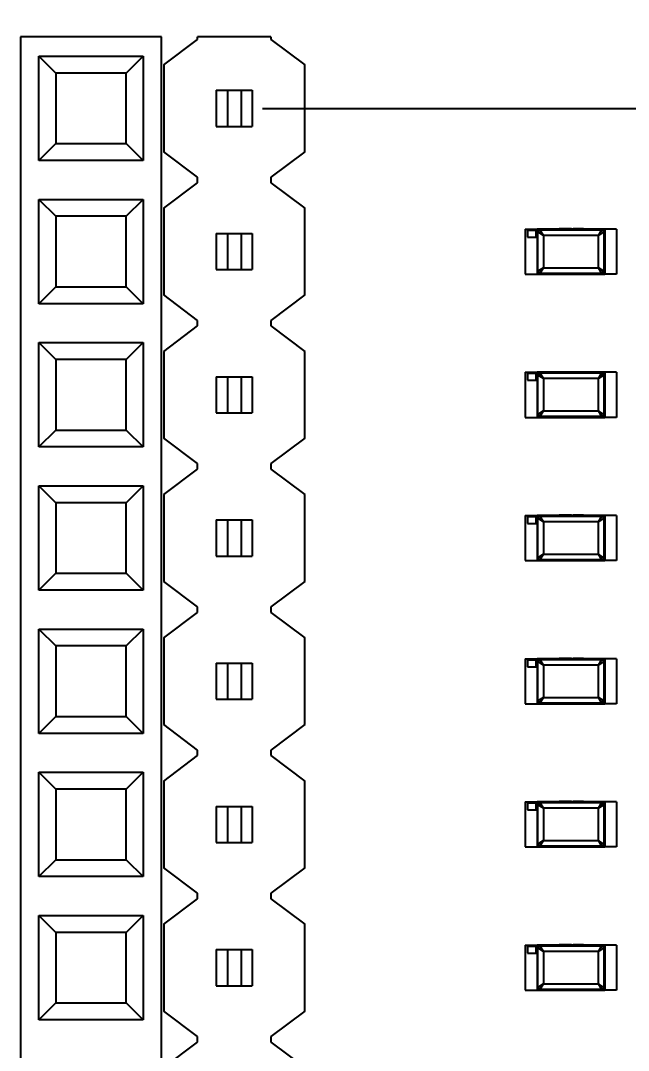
# Model space of a CAD drawing. Header units: millimetres. Extents: x 5 to 205, y 5 to 144.
# Drawn here: x 76.76 to 87.54, y 99.04 to 117.3 of the extents above; entities that cross this region are included whole.
import ezdxf

# ---------------------------------------------------------------- set-up
doc = ezdxf.new("R2010")
doc.units = ezdxf.units.MM
doc.layers.add('DIM', color=4, linetype='CONTINUOUS')
doc.layers.add('PARTS', color=8, linetype='CONTINUOUS')
doc.styles.add('CJK', font='arial.ttf')
doc.dimstyles.new('PCB2', dxfattribs={"dimtxt": 1.25, "dimasz": 1.25, "dimexe": 0.75, "dimexo": 0.5, "dimgap": 0.3, "dimtad": 1, "dimzin": 0, "dimtxsty": 'CJK', "dimcen": 2.5, "dimclrd": 4, "dimclre": 4, "dimclrt": 4, "dimazin": 3, "dimtfac": 1, "dimtmove": 0, "dimatfit": 3})

msp = doc.modelspace()

# ---------------------------------------------------------------- linework, layer by layer
at = {"layer": 'PARTS'}
for points in [[(79.26, 117.014), (76.76, 117.014)], [(76.76, 117.014), (76.76, 61.134)], [(79.26, 61.134), (79.26, 117.014)], [(79.3, 116.514), (79.9, 116.964)], [(81.2, 117.014), (79.9, 117.014)], [(79.9, 116.964), (79.9, 117.014)], [(81.2, 117.014), (81.2, 116.964)], [(81.2, 116.964), (81.8, 116.514)], [(77.085, 114.819), (77.085, 116.669)], [(77.085, 116.669), (78.935, 116.669)], [(77.085, 116.669), (77.385, 116.369)], [(78.635, 116.369), (78.935, 116.669)], [(78.935, 116.669), (78.935, 114.819)], [(77.385, 116.369), (77.385, 115.119)], [(78.635, 116.369), (77.385, 116.369)], [(78.635, 115.119), (78.635, 116.369)], [(79.3, 116.514), (79.3, 114.974)], [(81.8, 114.974), (81.8, 116.514)], [(80.23, 116.064), (80.23, 115.424)], [(80.23, 116.064), (80.43, 116.064)], [(80.43, 116.064), (80.67, 116.064)], [(80.43, 116.064), (80.43, 115.424)], [(80.67, 116.064), (80.87, 116.064)], [(80.67, 116.064), (80.67, 115.424)], [(80.87, 116.064), (80.87, 115.424)], [(80.23, 115.424), (80.43, 115.424)], [(80.43, 115.424), (80.67, 115.424)], [(80.67, 115.424), (80.87, 115.424)], [(77.085, 114.819), (77.385, 115.119)], [(77.385, 115.119), (78.635, 115.119)], [(78.635, 115.119), (78.935, 114.819)], [(79.9, 114.524), (79.3, 114.974)], [(81.8, 114.974), (81.2, 114.524)], [(78.935, 114.819), (77.085, 114.819)], [(79.9, 114.424), (79.9, 114.524)], [(81.2, 114.524), (81.2, 114.424)], [(79.3, 113.974), (79.9, 114.424)], [(81.2, 114.424), (81.8, 113.974)], [(77.085, 114.129), (78.935, 114.129)], [(77.085, 112.279), (77.085, 114.129)], [(77.085, 114.129), (77.385, 113.829)], [(78.635, 113.829), (78.935, 114.129)], [(78.935, 114.129), (78.935, 112.279)], [(79.3, 113.974), (79.3, 112.434)], [(81.8, 112.434), (81.8, 113.974)], [(77.385, 113.829), (77.385, 112.579)], [(78.635, 113.829), (77.385, 113.829)], [(78.635, 112.579), (78.635, 113.829)], [(85.712, 113.604), (85.922, 113.604)], [(85.712, 113.604), (85.712, 112.804)], [(85.972, 113.604), (85.922, 113.554)], [(85.922, 113.604), (85.922, 112.804)], [(87.122, 113.604), (85.922, 113.604)], [(87.072, 113.604), (85.972, 113.604)], [(85.972, 113.591), (85.972, 113.604)], [(86.316, 113.614), (86.332, 113.614)], [(86.316, 113.614), (86.316, 113.604)], [(86.332, 113.614), (86.337, 113.614)], [(86.332, 113.614), (86.332, 113.604)], [(86.337, 113.614), (86.353, 113.614)], [(86.337, 113.614), (86.337, 113.604)], [(86.353, 113.614), (86.353, 113.604)], [(86.355, 113.614), (86.361, 113.614)], [(86.355, 113.614), (86.355, 113.604)], [(86.361, 113.614), (86.367, 113.614)], [(86.361, 113.614), (86.361, 113.604)], [(86.367, 113.614), (86.383, 113.614)], [(86.367, 113.614), (86.367, 113.604)], [(86.383, 113.614), (86.388, 113.614)], [(86.383, 113.614), (86.383, 113.604)], [(86.388, 113.614), (86.404, 113.614)], [(86.388, 113.614), (86.388, 113.604)], [(86.404, 113.614), (86.404, 113.604)], [(86.404, 113.614), (86.406, 113.614)], [(86.406, 113.614), (86.412, 113.614)], [(86.406, 113.614), (86.406, 113.604)], [(86.412, 113.614), (86.428, 113.614)], [(86.412, 113.614), (86.412, 113.604)], [(86.428, 113.614), (86.439, 113.614)], [(86.428, 113.614), (86.428, 113.604)], [(86.439, 113.614), (86.439, 113.604)], [(86.439, 113.614), (86.446, 113.614)], [(86.446, 113.614), (86.446, 113.604)], [(86.446, 113.614), (86.447, 113.614)], [(86.447, 113.614), (86.447, 113.604)], [(86.447, 113.614), (86.448, 113.614)], [(86.448, 113.614), (86.448, 113.604)], [(86.448, 113.614), (86.469, 113.614)], [(86.469, 113.614), (86.469, 113.604)], [(86.469, 113.614), (86.47, 113.614)], [(86.47, 113.614), (86.473, 113.614)], [(86.47, 113.614), (86.47, 113.604)], [(86.473, 113.614), (86.474, 113.614)], [(86.473, 113.614), (86.473, 113.604)], [(86.474, 113.614), (86.474, 113.604)], [(86.477, 113.614), (86.477, 113.604)], [(86.477, 113.614), (86.487, 113.614)], [(86.487, 113.614), (86.501, 113.614)], [(86.487, 113.614), (86.487, 113.604)], [(86.501, 113.614), (86.507, 113.614)], [(86.501, 113.614), (86.501, 113.604)], [(86.507, 113.614), (86.507, 113.604)], [(86.509, 113.614), (86.509, 113.604)], [(86.509, 113.614), (86.525, 113.614)], [(86.509, 113.614), (86.509, 113.604)], [(86.509, 113.614), (86.509, 113.614)], [(86.525, 113.614), (86.525, 113.604)], [(86.525, 113.614), (86.531, 113.614)], [(86.531, 113.614), (86.531, 113.604)], [(86.564, 113.614), (86.592, 113.614)], [(86.564, 113.614), (86.564, 113.604)], [(86.592, 113.614), (86.608, 113.614)], [(86.592, 113.614), (86.592, 113.604)], [(86.608, 113.614), (86.647, 113.614)], [(86.608, 113.614), (86.608, 113.604)], [(86.647, 113.614), (86.682, 113.614)], [(86.647, 113.614), (86.647, 113.604)], [(86.682, 113.614), (86.695, 113.614)], [(86.682, 113.614), (86.682, 113.604)], [(86.695, 113.614), (86.701, 113.614)], [(86.695, 113.614), (86.695, 113.604)], [(86.701, 113.614), (86.735, 113.614)], [(86.701, 113.614), (86.701, 113.604)], [(86.735, 113.614), (86.748, 113.614)], [(86.735, 113.614), (86.735, 113.604)], [(86.748, 113.614), (86.748, 113.604)], [(87.122, 113.554), (87.072, 113.604)], [(87.072, 113.591), (87.072, 113.604)], [(87.332, 113.604), (87.122, 113.604)], [(87.122, 113.604), (87.122, 112.804)], [(87.332, 113.604), (87.332, 112.804)], [(80.23, 113.524), (80.23, 112.884)], [(80.23, 113.524), (80.43, 113.524)], [(80.43, 113.524), (80.67, 113.524)], [(80.43, 113.524), (80.43, 112.884)], [(80.67, 113.524), (80.87, 113.524)], [(80.67, 113.524), (80.67, 112.884)], [(80.87, 113.524), (80.87, 112.884)], [(85.753, 113.58), (85.753, 113.461)], [(85.907, 113.58), (85.753, 113.58)], [(85.753, 113.461), (85.907, 113.461)], [(85.907, 113.461), (85.907, 113.58)], [(85.935, 113.554), (85.922, 113.554)], [(85.935, 113.554), (85.972, 113.591)], [(86.035, 113.491), (85.935, 113.554)], [(85.935, 112.854), (85.935, 113.554)], [(86.035, 113.491), (85.972, 113.591)], [(85.972, 113.591), (87.072, 113.591)], [(86.035, 113.491), (86.035, 112.917)], [(87.01, 113.491), (86.035, 113.491)], [(87.01, 113.491), (87.072, 113.591)], [(87.109, 113.554), (87.01, 113.491)], [(87.01, 112.917), (87.01, 113.491)], [(87.072, 113.591), (87.109, 113.554)], [(87.109, 113.554), (87.122, 113.554)], [(87.109, 113.554), (87.109, 112.854)], [(80.23, 112.884), (80.43, 112.884)], [(80.43, 112.884), (80.67, 112.884)], [(80.67, 112.884), (80.87, 112.884)], [(86.035, 112.917), (85.935, 112.854)], [(85.972, 112.817), (86.035, 112.917)], [(86.035, 112.917), (87.01, 112.917)], [(87.109, 112.854), (87.01, 112.917)], [(87.072, 112.817), (87.01, 112.917)], [(85.712, 112.804), (85.922, 112.804)], [(85.922, 112.854), (85.972, 112.804)], [(85.935, 112.854), (85.922, 112.854)], [(85.922, 112.804), (87.122, 112.804)], [(85.972, 112.817), (85.935, 112.854)], [(85.972, 112.817), (85.972, 112.804)], [(87.072, 112.817), (85.972, 112.817)], [(85.972, 112.804), (87.072, 112.804)], [(87.109, 112.854), (87.072, 112.817)], [(87.072, 112.804), (87.122, 112.854)], [(87.072, 112.817), (87.072, 112.804)], [(87.109, 112.854), (87.122, 112.854)], [(87.332, 112.804), (87.122, 112.804)], [(77.085, 112.279), (77.385, 112.579)], [(77.385, 112.579), (78.635, 112.579)], [(78.635, 112.579), (78.935, 112.279)], [(79.9, 111.984), (79.3, 112.434)], [(81.8, 112.434), (81.2, 111.984)], [(78.935, 112.279), (77.085, 112.279)], [(79.9, 111.884), (79.9, 111.984)], [(81.2, 111.984), (81.2, 111.884)], [(79.3, 111.434), (79.9, 111.884)], [(81.2, 111.884), (81.8, 111.434)], [(77.085, 111.589), (78.935, 111.589)], [(77.085, 111.589), (77.385, 111.289)], [(77.085, 109.739), (77.085, 111.589)], [(78.635, 111.289), (78.935, 111.589)], [(78.935, 111.589), (78.935, 109.739)], [(79.3, 111.434), (79.3, 109.894)], [(81.8, 109.894), (81.8, 111.434)], [(78.635, 111.289), (77.385, 111.289)], [(77.385, 111.289), (77.385, 110.039)], [(78.635, 110.039), (78.635, 111.289)], [(85.712, 111.064), (85.922, 111.064)], [(85.712, 111.064), (85.712, 110.264)], [(85.972, 111.064), (85.922, 111.014)], [(85.922, 111.064), (85.922, 110.264)], [(87.122, 111.064), (85.922, 111.064)], [(85.935, 111.014), (85.972, 111.051)], [(87.072, 111.064), (85.972, 111.064)], [(85.972, 111.051), (85.972, 111.064)], [(86.035, 110.951), (85.972, 111.051)], [(85.972, 111.051), (87.072, 111.051)], [(86.316, 111.074), (86.332, 111.074)], [(86.316, 111.074), (86.316, 111.064)], [(86.332, 111.074), (86.337, 111.074)], [(86.332, 111.074), (86.332, 111.064)], [(86.337, 111.074), (86.353, 111.074)], [(86.337, 111.074), (86.337, 111.064)], [(86.353, 111.074), (86.353, 111.064)], [(86.355, 111.074), (86.361, 111.074)], [(86.355, 111.074), (86.355, 111.064)], [(86.361, 111.074), (86.367, 111.074)], [(86.361, 111.074), (86.361, 111.064)], [(86.367, 111.074), (86.383, 111.074)], [(86.367, 111.074), (86.367, 111.064)], [(86.383, 111.074), (86.388, 111.074)], [(86.383, 111.074), (86.383, 111.064)], [(86.388, 111.074), (86.404, 111.074)], [(86.388, 111.074), (86.388, 111.064)], [(86.404, 111.074), (86.404, 111.064)], [(86.404, 111.074), (86.406, 111.074)], [(86.406, 111.074), (86.412, 111.074)], [(86.406, 111.074), (86.406, 111.064)], [(86.412, 111.074), (86.428, 111.074)], [(86.412, 111.074), (86.412, 111.064)], [(86.428, 111.074), (86.439, 111.074)], [(86.428, 111.074), (86.428, 111.064)], [(86.439, 111.074), (86.439, 111.064)], [(86.439, 111.074), (86.446, 111.074)], [(86.446, 111.074), (86.446, 111.064)], [(86.446, 111.074), (86.447, 111.074)], [(86.447, 111.074), (86.447, 111.064)], [(86.447, 111.074), (86.448, 111.074)], [(86.448, 111.074), (86.448, 111.064)], [(86.448, 111.074), (86.469, 111.074)], [(86.469, 111.074), (86.469, 111.064)], [(86.469, 111.074), (86.47, 111.074)], [(86.47, 111.074), (86.473, 111.074)], [(86.47, 111.074), (86.47, 111.064)], [(86.473, 111.074), (86.474, 111.074)], [(86.473, 111.074), (86.473, 111.064)], [(86.474, 111.074), (86.474, 111.064)], [(86.477, 111.074), (86.477, 111.064)], [(86.477, 111.074), (86.487, 111.074)], [(86.487, 111.074), (86.501, 111.074)], [(86.487, 111.074), (86.487, 111.064)], [(86.501, 111.074), (86.507, 111.074)], [(86.501, 111.074), (86.501, 111.064)], [(86.507, 111.074), (86.507, 111.064)], [(86.509, 111.074), (86.509, 111.064)], [(86.509, 111.074), (86.525, 111.074)], [(86.509, 111.074), (86.509, 111.064)], [(86.509, 111.074), (86.509, 111.074)], [(86.525, 111.074), (86.525, 111.064)], [(86.525, 111.074), (86.531, 111.074)], [(86.531, 111.074), (86.531, 111.064)], [(86.564, 111.074), (86.592, 111.074)], [(86.564, 111.074), (86.564, 111.064)], [(86.592, 111.074), (86.608, 111.074)], [(86.592, 111.074), (86.592, 111.064)], [(86.608, 111.074), (86.647, 111.074)], [(86.608, 111.074), (86.608, 111.064)], [(86.647, 111.074), (86.682, 111.074)], [(86.647, 111.074), (86.647, 111.064)], [(86.682, 111.074), (86.695, 111.074)], [(86.682, 111.074), (86.682, 111.064)], [(86.695, 111.074), (86.701, 111.074)], [(86.695, 111.074), (86.695, 111.064)], [(86.701, 111.074), (86.735, 111.074)], [(86.701, 111.074), (86.701, 111.064)], [(86.735, 111.074), (86.748, 111.074)], [(86.735, 111.074), (86.735, 111.064)], [(86.748, 111.074), (86.748, 111.064)], [(87.01, 110.951), (87.072, 111.051)], [(87.122, 111.014), (87.072, 111.064)], [(87.072, 111.051), (87.072, 111.064)], [(87.072, 111.051), (87.109, 111.014)], [(87.332, 111.064), (87.122, 111.064)], [(87.122, 111.064), (87.122, 110.264)], [(87.332, 111.064), (87.332, 110.264)], [(80.23, 110.984), (80.23, 110.344)], [(80.23, 110.984), (80.43, 110.984)], [(80.43, 110.984), (80.67, 110.984)], [(80.43, 110.984), (80.43, 110.344)], [(80.67, 110.984), (80.87, 110.984)], [(80.67, 110.984), (80.67, 110.344)], [(80.87, 110.984), (80.87, 110.344)], [(85.753, 111.04), (85.753, 110.921)], [(85.907, 111.04), (85.753, 111.04)], [(85.753, 110.921), (85.907, 110.921)], [(85.907, 110.921), (85.907, 111.04)], [(85.935, 111.014), (85.922, 111.014)], [(86.035, 110.951), (85.935, 111.014)], [(85.935, 110.314), (85.935, 111.014)], [(86.035, 110.951), (86.035, 110.377)], [(87.01, 110.951), (86.035, 110.951)], [(87.109, 111.014), (87.01, 110.951)], [(87.01, 110.377), (87.01, 110.951)], [(87.109, 111.014), (87.122, 111.014)], [(87.109, 111.014), (87.109, 110.314)], [(80.23, 110.344), (80.43, 110.344)], [(80.43, 110.344), (80.67, 110.344)], [(80.67, 110.344), (80.87, 110.344)], [(86.035, 110.377), (85.935, 110.314)], [(85.972, 110.277), (86.035, 110.377)], [(86.035, 110.377), (87.01, 110.377)], [(87.109, 110.314), (87.01, 110.377)], [(87.072, 110.277), (87.01, 110.377)], [(85.712, 110.264), (85.922, 110.264)], [(85.922, 110.314), (85.972, 110.264)], [(85.935, 110.314), (85.922, 110.314)], [(85.922, 110.264), (87.122, 110.264)], [(85.972, 110.277), (85.935, 110.314)], [(85.972, 110.277), (85.972, 110.264)], [(87.072, 110.277), (85.972, 110.277)], [(85.972, 110.264), (87.072, 110.264)], [(87.109, 110.314), (87.072, 110.277)], [(87.072, 110.264), (87.122, 110.314)], [(87.072, 110.277), (87.072, 110.264)], [(87.109, 110.314), (87.122, 110.314)], [(87.332, 110.264), (87.122, 110.264)], [(77.085, 109.739), (77.385, 110.039)], [(77.385, 110.039), (78.635, 110.039)], [(78.635, 110.039), (78.935, 109.739)], [(79.9, 109.444), (79.3, 109.894)], [(81.8, 109.894), (81.2, 109.444)], [(78.935, 109.739), (77.085, 109.739)], [(79.9, 109.344), (79.9, 109.444)], [(81.2, 109.444), (81.2, 109.344)], [(79.3, 108.894), (79.9, 109.344)], [(81.2, 109.344), (81.8, 108.894)], [(77.085, 109.049), (78.935, 109.049)], [(77.085, 109.049), (77.385, 108.749)], [(77.085, 107.199), (77.085, 109.049)], [(78.635, 108.749), (78.935, 109.049)], [(78.935, 109.049), (78.935, 107.199)], [(79.3, 108.894), (79.3, 107.354)], [(81.8, 107.354), (81.8, 108.894)], [(78.635, 108.749), (77.385, 108.749)], [(77.385, 108.749), (77.385, 107.499)], [(78.635, 107.499), (78.635, 108.749)], [(85.712, 108.524), (85.922, 108.524)], [(85.712, 108.524), (85.712, 107.724)], [(85.753, 108.5), (85.753, 108.381)], [(85.907, 108.5), (85.753, 108.5)], [(85.907, 108.381), (85.907, 108.5)], [(85.972, 108.524), (85.922, 108.474)], [(85.922, 108.524), (85.922, 107.724)], [(87.122, 108.524), (85.922, 108.524)], [(85.935, 108.474), (85.972, 108.511)], [(87.072, 108.524), (85.972, 108.524)], [(85.972, 108.511), (85.972, 108.524)], [(86.035, 108.411), (85.972, 108.511)], [(85.972, 108.511), (87.072, 108.511)], [(86.316, 108.534), (86.332, 108.534)], [(86.316, 108.534), (86.316, 108.524)], [(86.332, 108.534), (86.337, 108.534)], [(86.332, 108.534), (86.332, 108.524)], [(86.337, 108.534), (86.353, 108.534)], [(86.337, 108.534), (86.337, 108.524)], [(86.353, 108.534), (86.353, 108.524)], [(86.355, 108.534), (86.361, 108.534)], [(86.355, 108.534), (86.355, 108.524)], [(86.361, 108.534), (86.367, 108.534)], [(86.361, 108.534), (86.361, 108.524)], [(86.367, 108.534), (86.383, 108.534)], [(86.367, 108.534), (86.367, 108.524)], [(86.383, 108.534), (86.388, 108.534)], [(86.383, 108.534), (86.383, 108.524)], [(86.388, 108.534), (86.404, 108.534)], [(86.388, 108.534), (86.388, 108.524)], [(86.404, 108.534), (86.404, 108.524)], [(86.404, 108.534), (86.406, 108.534)], [(86.406, 108.534), (86.412, 108.534)], [(86.406, 108.534), (86.406, 108.524)], [(86.412, 108.534), (86.428, 108.534)], [(86.412, 108.534), (86.412, 108.524)], [(86.428, 108.534), (86.439, 108.534)], [(86.428, 108.534), (86.428, 108.524)], [(86.439, 108.534), (86.439, 108.524)], [(86.439, 108.534), (86.446, 108.534)], [(86.446, 108.534), (86.446, 108.524)], [(86.446, 108.534), (86.447, 108.534)], [(86.447, 108.534), (86.447, 108.524)], [(86.447, 108.534), (86.448, 108.534)], [(86.448, 108.534), (86.448, 108.524)], [(86.448, 108.534), (86.469, 108.534)], [(86.469, 108.534), (86.469, 108.524)], [(86.469, 108.534), (86.47, 108.534)], [(86.47, 108.534), (86.473, 108.534)], [(86.47, 108.534), (86.47, 108.524)], [(86.473, 108.534), (86.474, 108.534)], [(86.473, 108.534), (86.473, 108.524)], [(86.474, 108.534), (86.474, 108.524)], [(86.477, 108.534), (86.477, 108.524)], [(86.477, 108.534), (86.487, 108.534)], [(86.487, 108.534), (86.501, 108.534)], [(86.487, 108.534), (86.487, 108.524)], [(86.501, 108.534), (86.507, 108.534)], [(86.501, 108.534), (86.501, 108.524)], [(86.507, 108.534), (86.507, 108.524)], [(86.509, 108.534), (86.509, 108.524)], [(86.509, 108.534), (86.525, 108.534)], [(86.509, 108.534), (86.509, 108.524)], [(86.509, 108.534), (86.509, 108.534)], [(86.525, 108.534), (86.525, 108.524)], [(86.525, 108.534), (86.531, 108.534)], [(86.531, 108.534), (86.531, 108.524)], [(86.564, 108.534), (86.592, 108.534)], [(86.564, 108.534), (86.564, 108.524)], [(86.592, 108.534), (86.608, 108.534)], [(86.592, 108.534), (86.592, 108.524)], [(86.608, 108.534), (86.647, 108.534)], [(86.608, 108.534), (86.608, 108.524)], [(86.647, 108.534), (86.682, 108.534)], [(86.647, 108.534), (86.647, 108.524)], [(86.682, 108.534), (86.695, 108.534)], [(86.682, 108.534), (86.682, 108.524)], [(86.695, 108.534), (86.701, 108.534)], [(86.695, 108.534), (86.695, 108.524)], [(86.701, 108.534), (86.735, 108.534)], [(86.701, 108.534), (86.701, 108.524)], [(86.735, 108.534), (86.748, 108.534)], [(86.735, 108.534), (86.735, 108.524)], [(86.748, 108.534), (86.748, 108.524)], [(87.01, 108.411), (87.072, 108.511)], [(87.122, 108.474), (87.072, 108.524)], [(87.072, 108.511), (87.072, 108.524)], [(87.072, 108.511), (87.109, 108.474)], [(87.332, 108.524), (87.122, 108.524)], [(87.122, 108.524), (87.122, 107.724)], [(87.332, 108.524), (87.332, 107.724)], [(80.23, 108.444), (80.23, 107.804)], [(80.23, 108.444), (80.43, 108.444)], [(80.43, 108.444), (80.67, 108.444)], [(80.43, 108.444), (80.43, 107.804)], [(80.67, 108.444), (80.87, 108.444)], [(80.67, 108.444), (80.67, 107.804)], [(80.87, 108.444), (80.87, 107.804)], [(85.753, 108.381), (85.907, 108.381)], [(85.935, 108.474), (85.922, 108.474)], [(86.035, 108.411), (85.935, 108.474)], [(85.935, 107.774), (85.935, 108.474)], [(86.035, 108.411), (86.035, 107.837)], [(87.01, 108.411), (86.035, 108.411)], [(87.109, 108.474), (87.01, 108.411)], [(87.01, 107.837), (87.01, 108.411)], [(87.109, 108.474), (87.122, 108.474)], [(87.109, 108.474), (87.109, 107.774)], [(80.23, 107.804), (80.43, 107.804)], [(80.43, 107.804), (80.67, 107.804)], [(80.67, 107.804), (80.87, 107.804)], [(85.922, 107.774), (85.972, 107.724)], [(85.935, 107.774), (85.922, 107.774)], [(86.035, 107.837), (85.935, 107.774)], [(85.972, 107.737), (85.935, 107.774)], [(85.972, 107.737), (86.035, 107.837)], [(86.035, 107.837), (87.01, 107.837)], [(87.109, 107.774), (87.01, 107.837)], [(87.072, 107.737), (87.01, 107.837)], [(87.109, 107.774), (87.072, 107.737)], [(87.072, 107.724), (87.122, 107.774)], [(87.109, 107.774), (87.122, 107.774)], [(85.712, 107.724), (85.922, 107.724)], [(85.922, 107.724), (87.122, 107.724)], [(85.972, 107.737), (85.972, 107.724)], [(87.072, 107.737), (85.972, 107.737)], [(85.972, 107.724), (87.072, 107.724)], [(87.072, 107.737), (87.072, 107.724)], [(87.332, 107.724), (87.122, 107.724)], [(77.085, 107.199), (77.385, 107.499)], [(77.385, 107.499), (78.635, 107.499)], [(78.635, 107.499), (78.935, 107.199)], [(79.9, 106.904), (79.3, 107.354)], [(81.8, 107.354), (81.2, 106.904)], [(78.935, 107.199), (77.085, 107.199)], [(79.9, 106.804), (79.9, 106.904)], [(81.2, 106.904), (81.2, 106.804)], [(79.3, 106.354), (79.9, 106.804)], [(81.2, 106.804), (81.8, 106.354)], [(77.085, 106.509), (78.935, 106.509)], [(77.085, 106.509), (77.385, 106.209)], [(77.085, 104.659), (77.085, 106.509)], [(78.635, 106.209), (78.935, 106.509)], [(78.935, 106.509), (78.935, 104.659)], [(79.3, 106.354), (79.3, 104.814)], [(81.8, 104.814), (81.8, 106.354)], [(78.635, 106.209), (77.385, 106.209)], [(77.385, 106.209), (77.385, 104.959)], [(78.635, 104.959), (78.635, 106.209)], [(85.712, 105.984), (85.922, 105.984)], [(85.712, 105.984), (85.712, 105.184)], [(85.753, 105.96), (85.753, 105.841)], [(85.907, 105.96), (85.753, 105.96)], [(85.907, 105.841), (85.907, 105.96)], [(85.972, 105.984), (85.922, 105.934)], [(85.922, 105.984), (85.922, 105.184)], [(87.122, 105.984), (85.922, 105.984)], [(85.935, 105.934), (85.922, 105.934)], [(85.935, 105.934), (85.972, 105.971)], [(86.035, 105.871), (85.935, 105.934)], [(85.935, 105.234), (85.935, 105.934)], [(87.072, 105.984), (85.972, 105.984)], [(85.972, 105.971), (85.972, 105.984)], [(86.035, 105.871), (85.972, 105.971)], [(85.972, 105.971), (87.072, 105.971)], [(86.316, 105.994), (86.332, 105.994)], [(86.316, 105.994), (86.316, 105.984)], [(86.332, 105.994), (86.337, 105.994)], [(86.332, 105.994), (86.332, 105.984)], [(86.337, 105.994), (86.353, 105.994)], [(86.337, 105.994), (86.337, 105.984)], [(86.353, 105.994), (86.353, 105.984)], [(86.355, 105.994), (86.361, 105.994)], [(86.355, 105.994), (86.355, 105.984)], [(86.361, 105.994), (86.367, 105.994)], [(86.361, 105.994), (86.361, 105.984)], [(86.367, 105.994), (86.383, 105.994)], [(86.367, 105.994), (86.367, 105.984)], [(86.383, 105.994), (86.388, 105.994)], [(86.383, 105.994), (86.383, 105.984)], [(86.388, 105.994), (86.404, 105.994)], [(86.388, 105.994), (86.388, 105.984)], [(86.404, 105.994), (86.404, 105.984)], [(86.404, 105.994), (86.406, 105.994)], [(86.406, 105.994), (86.412, 105.994)], [(86.406, 105.994), (86.406, 105.984)], [(86.412, 105.994), (86.428, 105.994)], [(86.412, 105.994), (86.412, 105.984)], [(86.428, 105.994), (86.439, 105.994)], [(86.428, 105.994), (86.428, 105.984)], [(86.439, 105.994), (86.439, 105.984)], [(86.439, 105.994), (86.446, 105.994)], [(86.446, 105.994), (86.446, 105.984)], [(86.446, 105.994), (86.447, 105.994)], [(86.447, 105.994), (86.447, 105.984)], [(86.447, 105.994), (86.448, 105.994)], [(86.448, 105.994), (86.448, 105.984)], [(86.448, 105.994), (86.469, 105.994)], [(86.469, 105.994), (86.469, 105.984)], [(86.469, 105.994), (86.47, 105.994)], [(86.47, 105.994), (86.473, 105.994)], [(86.47, 105.994), (86.47, 105.984)], [(86.473, 105.994), (86.474, 105.994)], [(86.473, 105.994), (86.473, 105.984)], [(86.474, 105.994), (86.474, 105.984)], [(86.477, 105.994), (86.477, 105.984)], [(86.477, 105.994), (86.487, 105.994)], [(86.487, 105.994), (86.501, 105.994)], [(86.487, 105.994), (86.487, 105.984)], [(86.501, 105.994), (86.507, 105.994)], [(86.501, 105.994), (86.501, 105.984)], [(86.507, 105.994), (86.507, 105.984)], [(86.509, 105.994), (86.509, 105.984)], [(86.509, 105.994), (86.525, 105.994)], [(86.509, 105.994), (86.509, 105.984)], [(86.509, 105.994), (86.509, 105.994)], [(86.525, 105.994), (86.525, 105.984)], [(86.525, 105.994), (86.531, 105.994)], [(86.531, 105.994), (86.531, 105.984)], [(86.564, 105.994), (86.592, 105.994)], [(86.564, 105.994), (86.564, 105.984)], [(86.592, 105.994), (86.608, 105.994)], [(86.592, 105.994), (86.592, 105.984)], [(86.608, 105.994), (86.647, 105.994)], [(86.608, 105.994), (86.608, 105.984)], [(86.647, 105.994), (86.682, 105.994)], [(86.647, 105.994), (86.647, 105.984)], [(86.682, 105.994), (86.695, 105.994)], [(86.682, 105.994), (86.682, 105.984)], [(86.695, 105.994), (86.701, 105.994)], [(86.695, 105.994), (86.695, 105.984)], [(86.701, 105.994), (86.735, 105.994)], [(86.701, 105.994), (86.701, 105.984)], [(86.735, 105.994), (86.748, 105.994)], [(86.735, 105.994), (86.735, 105.984)], [(86.748, 105.994), (86.748, 105.984)], [(87.01, 105.871), (87.072, 105.971)], [(87.109, 105.934), (87.01, 105.871)], [(87.122, 105.934), (87.072, 105.984)], [(87.072, 105.971), (87.072, 105.984)], [(87.072, 105.971), (87.109, 105.934)], [(87.109, 105.934), (87.122, 105.934)], [(87.109, 105.934), (87.109, 105.234)], [(87.332, 105.984), (87.122, 105.984)], [(87.122, 105.984), (87.122, 105.184)], [(87.332, 105.984), (87.332, 105.184)], [(80.23, 105.904), (80.23, 105.264)], [(80.23, 105.904), (80.43, 105.904)], [(80.43, 105.904), (80.67, 105.904)], [(80.43, 105.904), (80.43, 105.264)], [(80.67, 105.904), (80.87, 105.904)], [(80.67, 105.904), (80.67, 105.264)], [(80.87, 105.904), (80.87, 105.264)], [(85.753, 105.841), (85.907, 105.841)], [(86.035, 105.871), (86.035, 105.297)], [(87.01, 105.871), (86.035, 105.871)], [(87.01, 105.297), (87.01, 105.871)], [(80.23, 105.264), (80.43, 105.264)], [(80.43, 105.264), (80.67, 105.264)], [(80.67, 105.264), (80.87, 105.264)], [(85.922, 105.234), (85.972, 105.184)], [(85.935, 105.234), (85.922, 105.234)], [(86.035, 105.297), (85.935, 105.234)], [(85.972, 105.197), (85.935, 105.234)], [(85.972, 105.197), (86.035, 105.297)], [(86.035, 105.297), (87.01, 105.297)], [(87.109, 105.234), (87.01, 105.297)], [(87.072, 105.197), (87.01, 105.297)], [(87.109, 105.234), (87.072, 105.197)], [(87.072, 105.184), (87.122, 105.234)], [(87.109, 105.234), (87.122, 105.234)], [(85.712, 105.184), (85.922, 105.184)], [(85.922, 105.184), (87.122, 105.184)], [(85.972, 105.197), (85.972, 105.184)], [(87.072, 105.197), (85.972, 105.197)], [(85.972, 105.184), (87.072, 105.184)], [(87.072, 105.197), (87.072, 105.184)], [(87.332, 105.184), (87.122, 105.184)], [(77.085, 104.659), (77.385, 104.959)], [(77.385, 104.959), (78.635, 104.959)], [(78.635, 104.959), (78.935, 104.659)], [(78.935, 104.659), (77.085, 104.659)], [(79.9, 104.364), (79.3, 104.814)], [(81.8, 104.814), (81.2, 104.364)], [(79.9, 104.264), (79.9, 104.364)], [(81.2, 104.364), (81.2, 104.264)], [(79.3, 103.814), (79.9, 104.264)], [(81.2, 104.264), (81.8, 103.814)], [(77.085, 103.969), (78.935, 103.969)], [(77.085, 103.969), (77.385, 103.669)], [(77.085, 102.119), (77.085, 103.969)], [(78.635, 103.669), (78.935, 103.969)], [(78.935, 103.969), (78.935, 102.119)], [(79.3, 103.814), (79.3, 102.274)], [(81.8, 102.274), (81.8, 103.814)], [(78.635, 103.669), (77.385, 103.669)], [(77.385, 103.669), (77.385, 102.419)], [(78.635, 102.419), (78.635, 103.669)], [(85.712, 103.444), (85.922, 103.444)], [(85.712, 103.444), (85.712, 102.644)], [(85.753, 103.42), (85.753, 103.301)], [(85.907, 103.42), (85.753, 103.42)], [(85.907, 103.301), (85.907, 103.42)], [(85.972, 103.444), (85.922, 103.394)], [(85.922, 103.444), (85.922, 102.644)], [(87.122, 103.444), (85.922, 103.444)], [(85.935, 103.394), (85.922, 103.394)], [(85.935, 103.394), (85.972, 103.431)], [(86.035, 103.331), (85.935, 103.394)], [(85.935, 102.694), (85.935, 103.394)], [(87.072, 103.444), (85.972, 103.444)], [(85.972, 103.431), (85.972, 103.444)], [(86.035, 103.331), (85.972, 103.431)], [(85.972, 103.431), (87.072, 103.431)], [(86.316, 103.454), (86.332, 103.454)], [(86.316, 103.454), (86.316, 103.444)], [(86.332, 103.454), (86.337, 103.454)], [(86.332, 103.454), (86.332, 103.444)], [(86.337, 103.454), (86.353, 103.454)], [(86.337, 103.454), (86.337, 103.444)], [(86.353, 103.454), (86.353, 103.444)], [(86.355, 103.454), (86.361, 103.454)], [(86.355, 103.454), (86.355, 103.444)], [(86.361, 103.454), (86.367, 103.454)], [(86.361, 103.454), (86.361, 103.444)], [(86.367, 103.454), (86.383, 103.454)], [(86.367, 103.454), (86.367, 103.444)], [(86.383, 103.454), (86.388, 103.454)], [(86.383, 103.454), (86.383, 103.444)], [(86.388, 103.454), (86.404, 103.454)], [(86.388, 103.454), (86.388, 103.444)], [(86.404, 103.454), (86.404, 103.444)], [(86.404, 103.454), (86.406, 103.454)], [(86.406, 103.454), (86.412, 103.454)], [(86.406, 103.454), (86.406, 103.444)], [(86.412, 103.454), (86.428, 103.454)], [(86.412, 103.454), (86.412, 103.444)], [(86.428, 103.454), (86.439, 103.454)], [(86.428, 103.454), (86.428, 103.444)], [(86.439, 103.454), (86.439, 103.444)], [(86.439, 103.454), (86.446, 103.454)], [(86.446, 103.454), (86.446, 103.444)], [(86.446, 103.454), (86.447, 103.454)], [(86.447, 103.454), (86.447, 103.444)], [(86.447, 103.454), (86.448, 103.454)], [(86.448, 103.454), (86.448, 103.444)], [(86.448, 103.454), (86.469, 103.454)], [(86.469, 103.454), (86.469, 103.444)], [(86.469, 103.454), (86.47, 103.454)], [(86.47, 103.454), (86.473, 103.454)], [(86.47, 103.454), (86.47, 103.444)], [(86.473, 103.454), (86.474, 103.454)], [(86.473, 103.454), (86.473, 103.444)], [(86.474, 103.454), (86.474, 103.444)], [(86.477, 103.454), (86.477, 103.444)], [(86.477, 103.454), (86.487, 103.454)], [(86.487, 103.454), (86.501, 103.454)], [(86.487, 103.454), (86.487, 103.444)], [(86.501, 103.454), (86.507, 103.454)], [(86.501, 103.454), (86.501, 103.444)], [(86.507, 103.454), (86.507, 103.444)], [(86.509, 103.454), (86.509, 103.444)], [(86.509, 103.454), (86.525, 103.454)], [(86.509, 103.454), (86.509, 103.444)], [(86.509, 103.454), (86.509, 103.454)], [(86.525, 103.454), (86.525, 103.444)], [(86.525, 103.454), (86.531, 103.454)], [(86.531, 103.454), (86.531, 103.444)], [(86.564, 103.454), (86.592, 103.454)], [(86.564, 103.454), (86.564, 103.444)], [(86.592, 103.454), (86.608, 103.454)], [(86.592, 103.454), (86.592, 103.444)], [(86.608, 103.454), (86.647, 103.454)], [(86.608, 103.454), (86.608, 103.444)], [(86.647, 103.454), (86.682, 103.454)], [(86.647, 103.454), (86.647, 103.444)], [(86.682, 103.454), (86.695, 103.454)], [(86.682, 103.454), (86.682, 103.444)], [(86.695, 103.454), (86.701, 103.454)], [(86.695, 103.454), (86.695, 103.444)], [(86.701, 103.454), (86.735, 103.454)], [(86.701, 103.454), (86.701, 103.444)], [(86.735, 103.454), (86.748, 103.454)], [(86.735, 103.454), (86.735, 103.444)], [(86.748, 103.454), (86.748, 103.444)], [(87.01, 103.331), (87.072, 103.431)], [(87.109, 103.394), (87.01, 103.331)], [(87.122, 103.394), (87.072, 103.444)], [(87.072, 103.431), (87.072, 103.444)], [(87.072, 103.431), (87.109, 103.394)], [(87.109, 103.394), (87.122, 103.394)], [(87.109, 103.394), (87.109, 102.694)], [(87.332, 103.444), (87.122, 103.444)], [(87.122, 103.444), (87.122, 102.644)], [(87.332, 103.444), (87.332, 102.644)], [(80.23, 103.364), (80.23, 102.724)], [(80.23, 103.364), (80.43, 103.364)], [(80.43, 103.364), (80.67, 103.364)], [(80.43, 103.364), (80.43, 102.724)], [(80.67, 103.364), (80.87, 103.364)], [(80.67, 103.364), (80.67, 102.724)], [(80.87, 103.364), (80.87, 102.724)], [(85.753, 103.301), (85.907, 103.301)], [(86.035, 103.331), (86.035, 102.757)], [(87.01, 103.331), (86.035, 103.331)], [(87.01, 102.757), (87.01, 103.331)], [(80.23, 102.724), (80.43, 102.724)], [(80.43, 102.724), (80.67, 102.724)], [(80.67, 102.724), (80.87, 102.724)], [(85.922, 102.694), (85.972, 102.644)], [(85.935, 102.694), (85.922, 102.694)], [(86.035, 102.757), (85.935, 102.694)], [(85.972, 102.657), (85.935, 102.694)], [(85.972, 102.657), (86.035, 102.757)], [(85.972, 102.657), (85.972, 102.644)], [(87.072, 102.657), (85.972, 102.657)], [(86.035, 102.757), (87.01, 102.757)], [(87.109, 102.694), (87.01, 102.757)], [(87.072, 102.657), (87.01, 102.757)], [(87.109, 102.694), (87.072, 102.657)], [(87.072, 102.644), (87.122, 102.694)], [(87.072, 102.657), (87.072, 102.644)], [(87.109, 102.694), (87.122, 102.694)], [(85.712, 102.644), (85.922, 102.644)], [(85.922, 102.644), (87.122, 102.644)], [(85.972, 102.644), (87.072, 102.644)], [(87.332, 102.644), (87.122, 102.644)], [(77.085, 102.119), (77.385, 102.419)], [(77.385, 102.419), (78.635, 102.419)], [(78.635, 102.419), (78.935, 102.119)], [(78.935, 102.119), (77.085, 102.119)], [(79.9, 101.824), (79.3, 102.274)], [(81.8, 102.274), (81.2, 101.824)], [(79.9, 101.724), (79.9, 101.824)], [(81.2, 101.824), (81.2, 101.724)], [(79.3, 101.274), (79.9, 101.724)], [(81.2, 101.724), (81.8, 101.274)], [(77.085, 101.429), (78.935, 101.429)], [(77.085, 101.429), (77.385, 101.129)], [(77.085, 99.579), (77.085, 101.429)], [(78.635, 101.129), (78.935, 101.429)], [(78.935, 101.429), (78.935, 99.579)], [(79.3, 101.274), (79.3, 99.734)], [(81.8, 99.734), (81.8, 101.274)], [(78.635, 101.129), (77.385, 101.129)], [(77.385, 101.129), (77.385, 99.879)], [(78.635, 99.879), (78.635, 101.129)], [(80.23, 100.824), (80.23, 100.184)], [(80.23, 100.824), (80.43, 100.824)], [(80.43, 100.824), (80.67, 100.824)], [(80.43, 100.824), (80.43, 100.184)], [(80.67, 100.824), (80.87, 100.824)], [(80.67, 100.824), (80.67, 100.184)], [(80.87, 100.824), (80.87, 100.184)], [(85.712, 100.904), (85.922, 100.904)], [(85.712, 100.904), (85.712, 100.104)], [(85.753, 100.88), (85.753, 100.761)], [(85.907, 100.88), (85.753, 100.88)], [(85.907, 100.761), (85.907, 100.88)], [(85.972, 100.904), (85.922, 100.854)], [(85.922, 100.904), (85.922, 100.104)], [(87.122, 100.904), (85.922, 100.904)], [(85.935, 100.854), (85.922, 100.854)], [(85.935, 100.854), (85.972, 100.891)], [(86.035, 100.791), (85.935, 100.854)], [(85.935, 100.154), (85.935, 100.854)], [(87.072, 100.904), (85.972, 100.904)], [(85.972, 100.891), (85.972, 100.904)], [(86.035, 100.791), (85.972, 100.891)], [(85.972, 100.891), (87.072, 100.891)], [(86.316, 100.914), (86.332, 100.914)], [(86.316, 100.914), (86.316, 100.904)], [(86.332, 100.914), (86.337, 100.914)], [(86.332, 100.914), (86.332, 100.904)], [(86.337, 100.914), (86.353, 100.914)], [(86.337, 100.914), (86.337, 100.904)], [(86.353, 100.914), (86.353, 100.904)], [(86.355, 100.914), (86.361, 100.914)], [(86.355, 100.914), (86.355, 100.904)], [(86.361, 100.914), (86.367, 100.914)], [(86.361, 100.914), (86.361, 100.904)], [(86.367, 100.914), (86.383, 100.914)], [(86.367, 100.914), (86.367, 100.904)], [(86.383, 100.914), (86.388, 100.914)], [(86.383, 100.914), (86.383, 100.904)], [(86.388, 100.914), (86.404, 100.914)], [(86.388, 100.914), (86.388, 100.904)], [(86.404, 100.914), (86.404, 100.904)], [(86.404, 100.914), (86.406, 100.914)], [(86.406, 100.914), (86.412, 100.914)], [(86.406, 100.914), (86.406, 100.904)], [(86.412, 100.914), (86.428, 100.914)], [(86.412, 100.914), (86.412, 100.904)], [(86.428, 100.914), (86.439, 100.914)], [(86.428, 100.914), (86.428, 100.904)], [(86.439, 100.914), (86.439, 100.904)], [(86.439, 100.914), (86.446, 100.914)], [(86.446, 100.914), (86.446, 100.904)], [(86.446, 100.914), (86.447, 100.914)], [(86.447, 100.914), (86.447, 100.904)], [(86.447, 100.914), (86.448, 100.914)], [(86.448, 100.914), (86.448, 100.904)], [(86.448, 100.914), (86.469, 100.914)], [(86.469, 100.914), (86.469, 100.904)], [(86.469, 100.914), (86.47, 100.914)], [(86.47, 100.914), (86.473, 100.914)], [(86.47, 100.914), (86.47, 100.904)], [(86.473, 100.914), (86.474, 100.914)], [(86.473, 100.914), (86.473, 100.904)], [(86.474, 100.914), (86.474, 100.904)], [(86.477, 100.914), (86.477, 100.904)], [(86.477, 100.914), (86.487, 100.914)], [(86.487, 100.914), (86.501, 100.914)], [(86.487, 100.914), (86.487, 100.904)], [(86.501, 100.914), (86.507, 100.914)], [(86.501, 100.914), (86.501, 100.904)], [(86.507, 100.914), (86.507, 100.904)], [(86.509, 100.914), (86.509, 100.904)], [(86.509, 100.914), (86.525, 100.914)], [(86.509, 100.914), (86.509, 100.904)], [(86.509, 100.914), (86.509, 100.914)], [(86.525, 100.914), (86.525, 100.904)], [(86.525, 100.914), (86.531, 100.914)], [(86.531, 100.914), (86.531, 100.904)], [(86.564, 100.914), (86.592, 100.914)], [(86.564, 100.914), (86.564, 100.904)], [(86.592, 100.914), (86.608, 100.914)], [(86.592, 100.914), (86.592, 100.904)], [(86.608, 100.914), (86.647, 100.914)], [(86.608, 100.914), (86.608, 100.904)], [(86.647, 100.914), (86.682, 100.914)], [(86.647, 100.914), (86.647, 100.904)], [(86.682, 100.914), (86.695, 100.914)], [(86.682, 100.914), (86.682, 100.904)], [(86.695, 100.914), (86.701, 100.914)], [(86.695, 100.914), (86.695, 100.904)], [(86.701, 100.914), (86.735, 100.914)], [(86.701, 100.914), (86.701, 100.904)], [(86.735, 100.914), (86.748, 100.914)], [(86.735, 100.914), (86.735, 100.904)], [(86.748, 100.914), (86.748, 100.904)], [(87.01, 100.791), (87.072, 100.891)], [(87.109, 100.854), (87.01, 100.791)], [(87.122, 100.854), (87.072, 100.904)], [(87.072, 100.891), (87.072, 100.904)], [(87.072, 100.891), (87.109, 100.854)], [(87.109, 100.854), (87.122, 100.854)], [(87.109, 100.854), (87.109, 100.154)], [(87.332, 100.904), (87.122, 100.904)], [(87.122, 100.904), (87.122, 100.104)], [(87.332, 100.904), (87.332, 100.104)], [(85.753, 100.761), (85.907, 100.761)], [(86.035, 100.791), (86.035, 100.217)], [(87.01, 100.791), (86.035, 100.791)], [(87.01, 100.217), (87.01, 100.791)], [(80.23, 100.184), (80.43, 100.184)], [(80.43, 100.184), (80.67, 100.184)], [(80.67, 100.184), (80.87, 100.184)], [(85.712, 100.104), (85.922, 100.104)], [(85.922, 100.154), (85.972, 100.104)], [(85.935, 100.154), (85.922, 100.154)], [(85.922, 100.104), (87.122, 100.104)], [(86.035, 100.217), (85.935, 100.154)], [(85.972, 100.117), (85.935, 100.154)], [(85.972, 100.117), (86.035, 100.217)], [(85.972, 100.117), (85.972, 100.104)], [(87.072, 100.117), (85.972, 100.117)], [(85.972, 100.104), (87.072, 100.104)], [(86.035, 100.217), (87.01, 100.217)], [(87.109, 100.154), (87.01, 100.217)], [(87.072, 100.117), (87.01, 100.217)], [(87.109, 100.154), (87.072, 100.117)], [(87.072, 100.104), (87.122, 100.154)], [(87.072, 100.117), (87.072, 100.104)], [(87.109, 100.154), (87.122, 100.154)], [(87.332, 100.104), (87.122, 100.104)], [(77.085, 99.579), (77.385, 99.879)], [(77.385, 99.879), (78.635, 99.879)], [(78.635, 99.879), (78.935, 99.579)], [(79.9, 99.284), (79.3, 99.734)], [(81.8, 99.734), (81.2, 99.284)], [(78.935, 99.579), (77.085, 99.579)], [(79.3, 98.734), (79.9, 99.184)], [(79.9, 99.184), (79.9, 99.284)], [(81.2, 99.284), (81.2, 99.184)], [(81.2, 99.184), (81.8, 98.734)]]:
    msp.add_lwpolyline(points, dxfattribs=at)

# ---------------------------------------------------------------- dimensions: what is measured, and where the dimension line sits
at = {"layer": 'DIM'}
msp.add_linear_dim(base=(97, 115.744), p1=(80.55, 115.744), p2=(92, 125.5), angle=90, dimstyle='PCB2', dxfattribs=at).render()
msp.add_linear_dim(base=(97, 62.404), p1=(80.55, 62.404), p2=(80.55, 115.744), angle=90, text='21x2.54=53.34', dimstyle='PCB2', dxfattribs=at).render()

doc.saveas('drawing.dxf')
